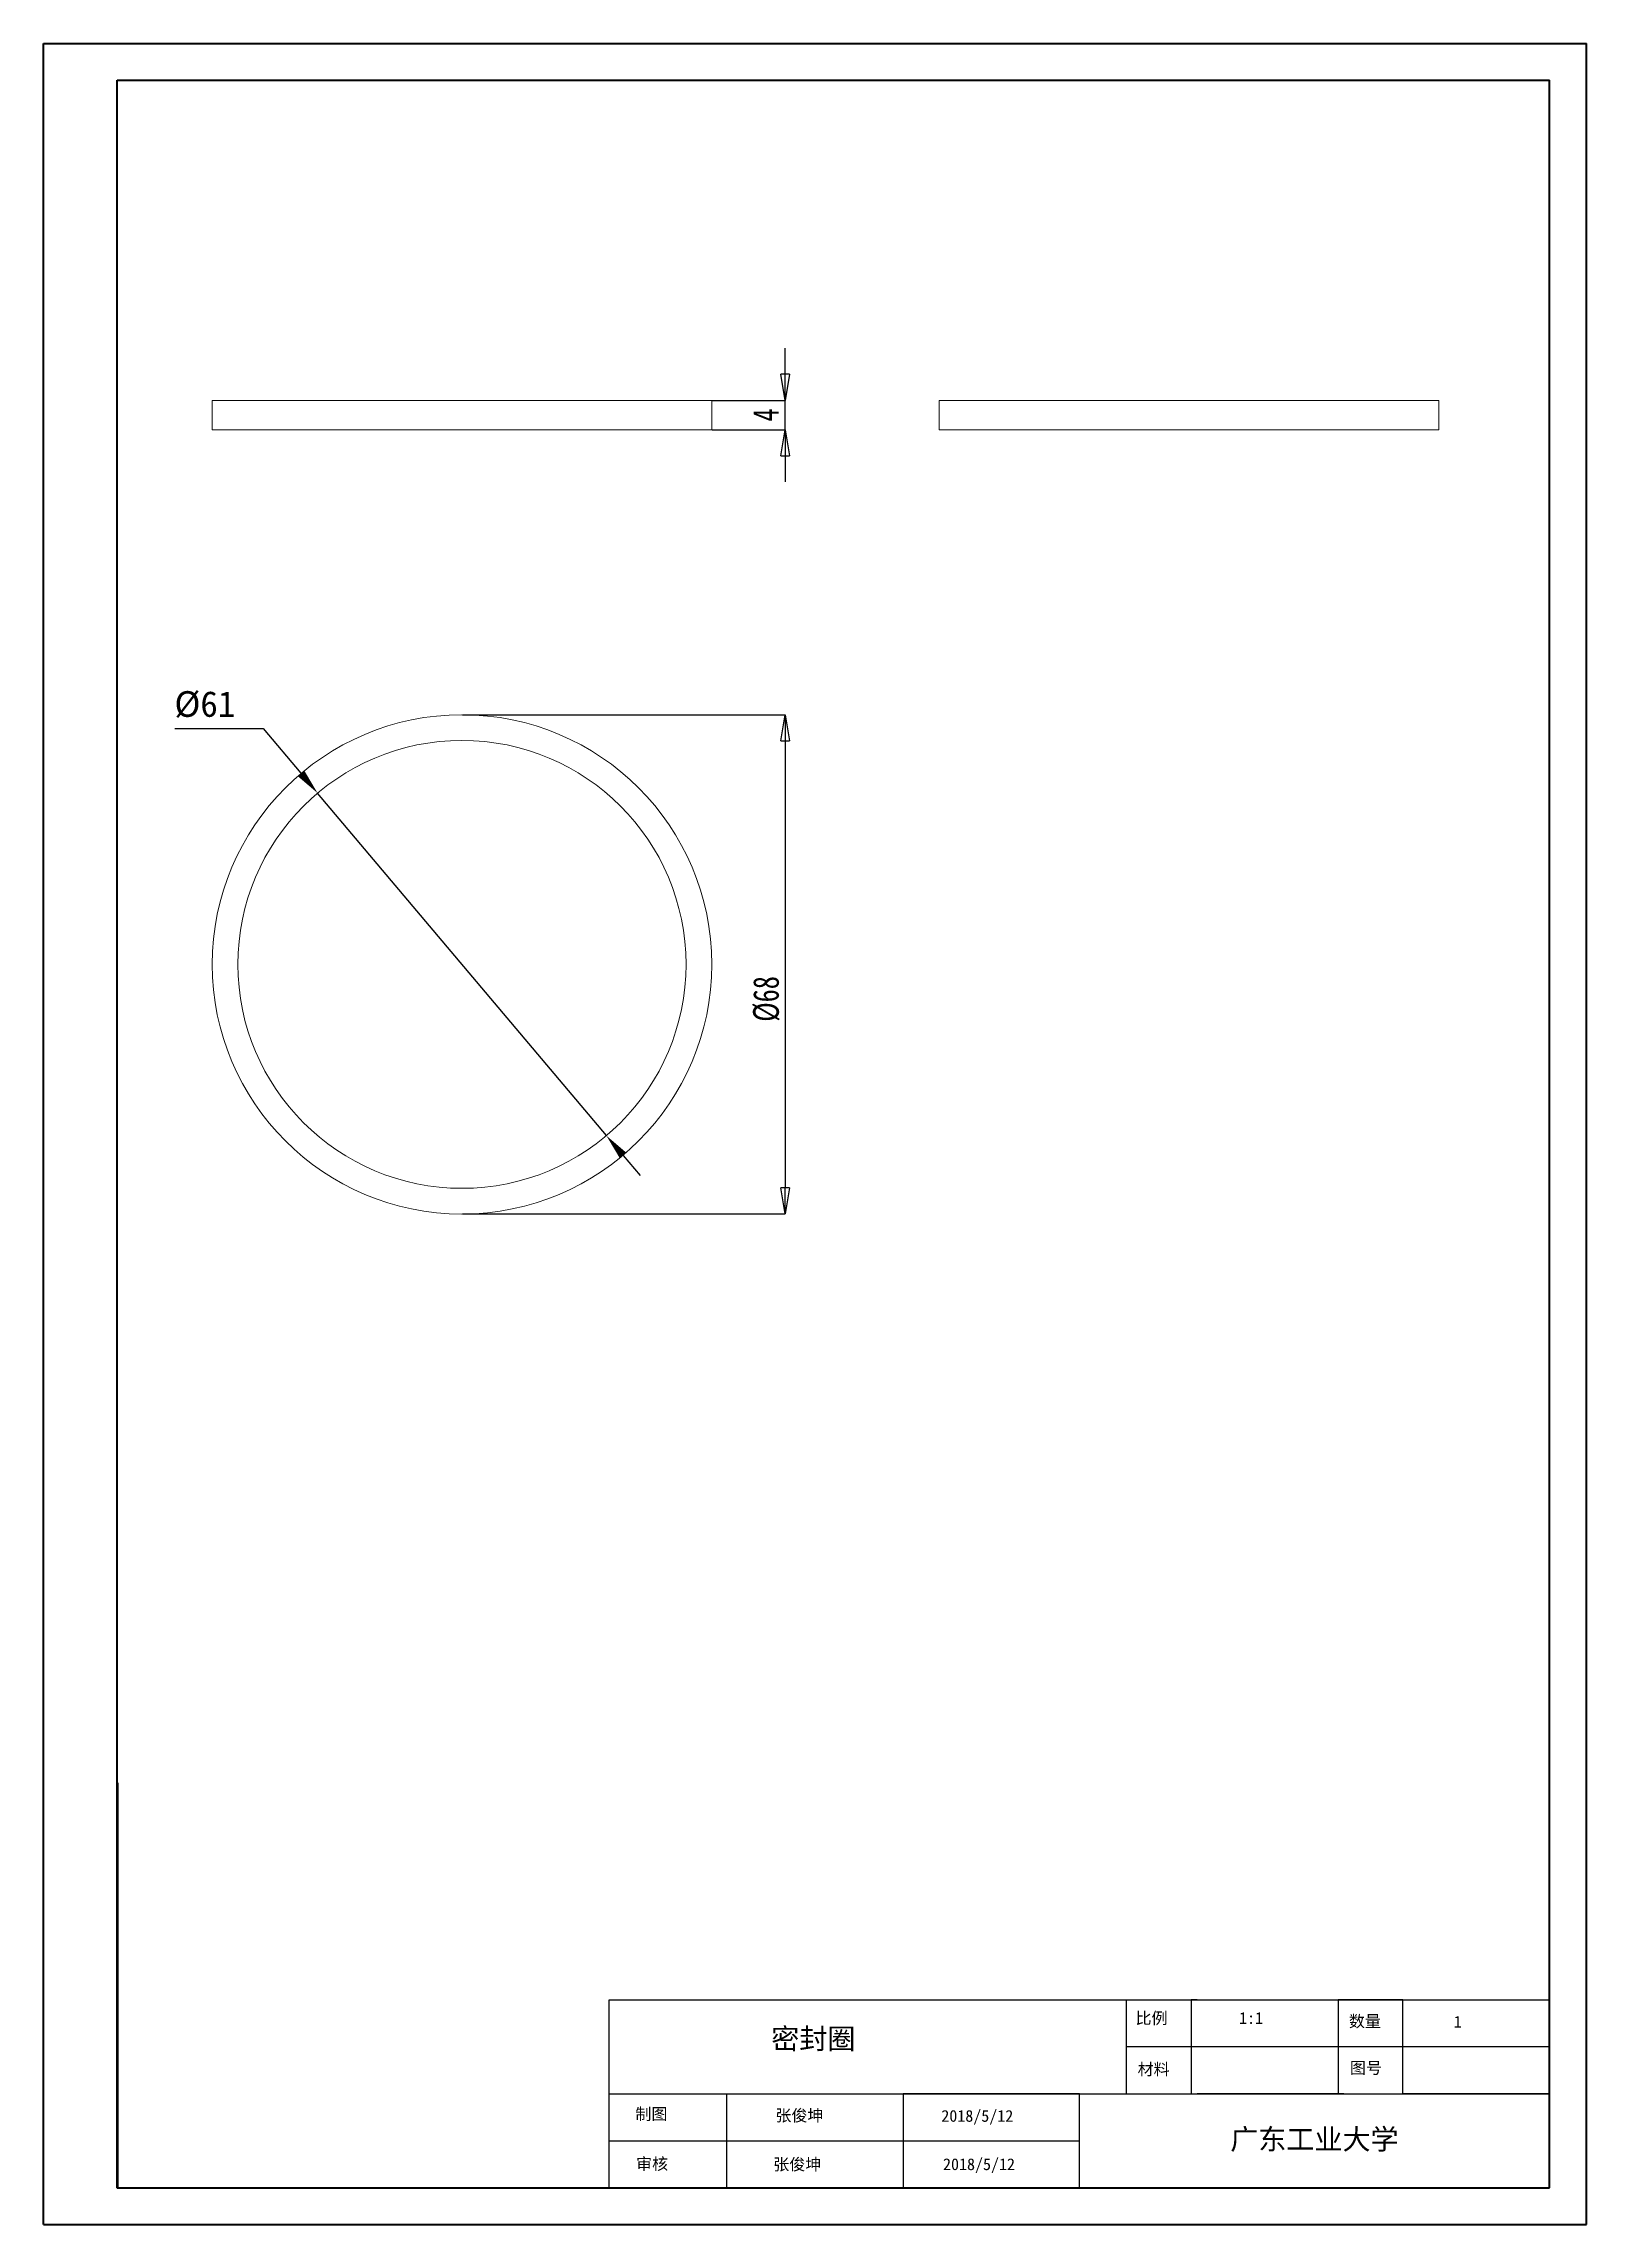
# Model space of a CAD drawing. Header units: millimetres. Extents: x 0 to 210, y 0 to 297.
import ezdxf

# ---------------------------------------------------------------- set-up
doc = ezdxf.new("R2010")
doc.units = ezdxf.units.MM
doc.header["$PDSIZE"] = -1
doc.styles.add('SLDTEXTSTYLE1', font='TXT', dxfattribs={"width": 0.75})
doc.dimstyles.new('ISO-25', dxfattribs={"dimtxt": 2.5, "dimasz": 2.5, "dimexe": 1.25, "dimexo": 0.625, "dimtad": 1, "dimtxsty": 'Standard', "dimcen": 2.5, "dimadec": 0, "dimazin": 0, "dimtfac": 1, "dimtmove": 0, "dimatfit": 3, "dimfxl": 1, "dimarcsym": 0})
doc.dimstyles.new('SLDDIMSTYLE0', dxfattribs={"dimtxt": 3.5, "dimasz": 3.556, "dimexe": 0, "dimexo": 0.0625, "dimgap": 0.875, "dimtad": 1, "dimlfac": 0.1, "dimrnd": 1e-09, "dimzin": 12, "dimdsep": 46, "dimtxsty": 'SLDTEXTSTYLE1', "dimblk1": 'CLOSED', "dimblk2": 'CLOSED', "dimsah": 1, "dimcen": 0.09, "dimadec": 0, "dimazin": 3, "dimtfac": 1, "dimtmove": 0, "dimatfit": 0, "dimldrblk": 'CLOSED', "dimfxl": 1, "dimfrac": 2, "dimtolj": 1, "dimtzin": 12, "dimarcsym": 0})
doc.dimstyles.new('SLDDIMSTYLE2', dxfattribs={"dimtxt": 3.5, "dimasz": 3.556, "dimexe": 0, "dimexo": 0.0625, "dimgap": 0.875, "dimtad": 1, "dimlfac": 0.1, "dimrnd": 1e-09, "dimzin": 12, "dimdsep": 46, "dimtxsty": 'SLDTEXTSTYLE1', "dimblk1": 'CLOSED', "dimblk2": 'CLOSED', "dimsah": 1, "dimcen": 0.09, "dimadec": 0, "dimazin": 3, "dimtfac": 1, "dimtofl": 0, "dimtmove": 0, "dimatfit": 3, "dimldrblk": 'CLOSED', "dimfxl": 1, "dimfrac": 2, "dimtolj": 1, "dimtzin": 12, "dimarcsym": 0})

# ---------------------------------------------------------------- blocks, each defined once
blk = doc.blocks.new('_CLOSED')
at = {"color": 0, "linetype": 'ByBlock', "lineweight": -2}
for p, q in [((-1, 0.166667), (0, 0)), ((-1, 0.166667), (-1, -0.166667)), ((0, 0), (-1, -0.166667)), ((0, 0), (-1, 0))]:
    blk.add_line(p, q, dxfattribs=at)
blk = doc.blocks.new('_D')
at = {"color": 0, "linetype": 'Continuous', "lineweight": -2, "transparency": 16777216}
for p, q in [((101.03, 252.18), (101.03, 255.74)), ((91.09, 248.63), (101.03, 248.63)), ((101.03, 244.63), (101.03, 248.63)), ((91.09, 244.63), (101.03, 244.63)), ((101.03, 241.07), (101.03, 237.52))]:
    blk.add_line(p, q, dxfattribs=at)
at = {"layer": 'Defpoints', "color": 0, "linetype": 'Continuous', "transparency": 16777216}
for p in [(91.03, 248.63), (101.03, 248.63), (91.03, 244.63)]:
    blk.add_point(p, dxfattribs=at)
at = {"color": 0, "linetype": 'Continuous', "lineweight": -2, "transparency": 16777216, "xscale": 3.556, "yscale": 3.556, "zscale": 3.556}
for p, rotation in [((101.03, 248.63), 270), ((101.03, 244.63), 90)]:
    blk.add_blockref('_CLOSED', p, dxfattribs=dict(at, rotation=rotation))
at = {"color": 0, "linetype": 'Continuous', "lineweight": 0, "transparency": 16777216, "insert": (96.65, 246.63), "char_height": 3.5, "attachment_point": 2, "rotation": 90, "style": 'SLDTEXTSTYLE1'}
blk.add_mtext('\\A1;4', dxfattribs=at)
blk = doc.blocks.new('_D_2')
at = {"color": 0, "linetype": 'Continuous', "lineweight": -2, "transparency": 16777216}
for p, q in [((57.09, 205.82), (101.03, 205.82)), ((101.03, 202.26), (101.03, 141.37)), ((57.09, 137.82), (101.03, 137.82))]:
    blk.add_line(p, q, dxfattribs=at)
at = {"layer": 'Defpoints', "color": 0, "linetype": 'Continuous', "transparency": 16777216}
for p in [(57.03, 205.82), (57.03, 137.82), (101.03, 137.82)]:
    blk.add_point(p, dxfattribs=at)
at = {"color": 0, "linetype": 'Continuous', "lineweight": -2, "transparency": 16777216, "xscale": 3.556, "yscale": 3.556, "zscale": 3.556}
for p, rotation in [((101.03, 205.82), 90), ((101.03, 137.82), 270)]:
    blk.add_blockref('_CLOSED', p, dxfattribs=dict(at, rotation=rotation))
at = {"color": 0, "linetype": 'Continuous', "lineweight": 0, "transparency": 16777216, "insert": (96.65, 167.11), "char_height": 3.5, "attachment_point": 2, "rotation": 90, "style": 'SLDTEXTSTYLE1'}
blk.add_mtext('\\A1;%%C68', dxfattribs=at)
blk = doc.blocks.new('*D8')
at = {"color": 0, "lineweight": -2, "transparency": 16777216}
for p, q in [((17.94, 203.93), (29.97, 203.93)), ((29.97, 203.93), (35.08, 197.86)), ((76.68, 148.49), (37.37, 195.14)), ((78.97, 145.77), (81.26, 143.05))]:
    blk.add_line(p, q, dxfattribs=at)
at = {"color": 0, "transparency": 16777216}
for points in [[(35.54, 198.24), (34.63, 197.48), (37.37, 195.14)], [(79.42, 146.15), (78.52, 145.39), (76.68, 148.49)]]:
    blk.add_solid(points, dxfattribs=at)
at = {"layer": 'Defpoints', "color": 0, "transparency": 16777216}
for p in [(37.37, 195.14), (76.68, 148.49)]:
    blk.add_point(p, dxfattribs=at)
at = {"color": 0, "transparency": 16777216, "insert": (22.03, 207.2), "char_height": 3.5, "width": 12.8333, "attachment_point": 5}
blk.add_mtext('%%c61', dxfattribs=at)

msp = doc.modelspace()

# ---------------------------------------------------------------- linework, layer by layer
at = {"color": 7, "linetype": 'Continuous', "lineweight": 40}
for p, q in [((0.079, 0.215), (0.079, 297.215)), ((0.079, 297.215), (210.079, 297.215)), ((210.079, 0.215), (210.079, 297.215)), ((210.079, 292.215), (210.079, 297.215)), ((10.079, 292.215), (205.079, 292.215)), ((10.079, 5.215), (10.079, 292.215)), ((205.079, 5.215), (205.079, 292.215)), ((10.111, 60.371), (10.111, 5.121)), ((10.079, 5.215), (205.079, 5.215)), ((0.079, 0.215), (210.079, 0.215))]:
    msp.add_line(p, q, dxfattribs=at)
at = {"color": 7, "linetype": 'Continuous', "lineweight": 15}
for p, q in [((23.026, 248.628), (23.026, 244.628)), ((23.026, 248.628), (57.026, 248.628)), ((57.026, 248.628), (91.026, 248.628)), ((91.026, 244.628), (91.026, 248.628)), ((121.993, 248.628), (121.993, 244.628)), ((121.993, 248.628), (189.993, 248.628)), ((189.993, 244.628), (189.993, 248.628)), ((23.026, 244.628), (57.026, 244.628)), ((57.026, 244.628), (91.026, 244.628)), ((121.993, 244.628), (189.993, 244.628))]:
    msp.add_line(p, q, dxfattribs=at)
for p, q in [((77.079, 5.215), (77.079, 30.815)), ((77.079, 24.415), (77.079, 30.815)), ((77.079, 30.815), (205.079, 30.815)), ((147.479, 18.015), (147.479, 30.815)), ((157.079, 30.815), (156.279, 30.815)), ((156.279, 30.815), (156.279, 18.015)), ((177.079, 30.815), (176.279, 30.815)), ((176.279, 30.815), (176.279, 18.015)), ((185.079, 30.815), (177.079, 30.815)), ((185.079, 18.015), (185.079, 30.815)), ((205.079, 24.415), (147.479, 24.415)), ((205.079, 18.015), (205.079, 24.415)), ((77.079, 11.615), (77.079, 18.015)), ((77.079, 18.015), (205.079, 18.015)), ((93.079, 5.215), (93.079, 18.015)), ((141.079, 18.015), (117.079, 18.015)), ((117.079, 18.015), (117.079, 5.215)), ((141.079, 5.215), (141.079, 18.015)), ((141.079, 18.015), (147.479, 18.015)), ((177.079, 18.015), (157.079, 18.015)), ((205.079, 18.015), (185.079, 18.015)), ((77.079, 5.215), (77.079, 11.615)), ((77.079, 11.615), (141.079, 11.615)), ((205.079, 5.215), (77.079, 5.215)), ((117.079, 5.215), (93.079, 5.215)), ((205.079, 5.215), (125.079, 5.215)), ((205.079, 5.215), (141.079, 5.215))]:
    msp.add_line(p, q)
for radius in [34, 30.5]:
    msp.add_circle((57.026, 171.816), radius, dxfattribs=at)

# ---------------------------------------------------------------- texts
at = {"attachment_point": 1}
for s, width, insert, char_height in [('{\\fSimSun|b0|i0|c134|p2;密封圈}', 42.05705, (99.124, 26.902), 2.8), ('{\\fSimSun|b0|i0|c134|p2;比例}', 7.66936, (148.706, 29.11), 1.6), ('{\\fSimSun|b0|i0|c134|p2;1:1}', 7.66936, (162.806, 29.123), 1.6), ('{\\fSimSun|b0|i0|c134|p2;数量}', 7.66936, (177.756, 28.683), 1.6), ('{\\fSimSun|b0|i0|c134|p2;1}', 7.66936, (192.015, 28.604), 1.6), ('{\\fSimSun|b0|i0|c134|p2;材料}', 7.66936, (148.994, 22.147), 1.6), ('{\\fSimSun|b0|i0|c134|p2;图号}', 7.66936, (177.904, 22.339), 1.6), ('{\\fSimSun|b0|i0|c134|p2;制图}', 7.66936, (80.626, 16.048), 1.6), ('{\\fSimSun|b0|i0|c134|p2;张俊坤}', 14.01162, (99.685, 15.848), 1.6), ('{\\fSimSun|b0|i0|c134|p2;2018/5/12}', 14.01162, (122.273, 15.79), 1.6), ('{\\fSimSun|b0|i0|c134|p2;广东工业大学}', 42.05705, (161.605, 13.218), 2.8), ('{\\fSimSun|b0|i0|c134|p2;审核}', 7.66936, (80.721, 9.256), 1.6), ('{\\fSimSun|b0|i0|c134|p2;张俊坤}', 14.01162, (99.393, 9.189), 1.6), ('{\\fSimSun|b0|i0|c134|p2;2018/5/12}', 14.01162, (122.506, 9.207), 1.6)]:
    msp.add_mtext_dynamic_manual_height_columns(s, width=width, gutter_width=3.609, heights=[0], dxfattribs=dict(at, insert=insert, char_height=char_height))

# ---------------------------------------------------------------- dimensions: what is measured, and where the dimension line sits
at = {"color": 7, "linetype": 'Continuous', "lineweight": 0}
for base, p1, p2, text, dimstyle, picture, middle in [((101.026, 248.628), (91.026, 244.628), (91.026, 248.628), '4', 'SLDDIMSTYLE0', '_D', (101.026, 246.628)), ((101.026, 137.816), (57.026, 205.816), (57.026, 137.816), '%%C68', 'SLDDIMSTYLE2', '_D_2', (101.026, 167.11))]:
    dim = msp.add_linear_dim(base=base, p1=p1, p2=p2, angle=90, text=text, dimstyle=dimstyle, dxfattribs=at)
    dim.commit()
    dim.dimension.update_dxf_attribs({"geometry": picture, "text_midpoint": middle, "dimtype": 160})
dim = msp.add_diameter_dim_2p(p1=(76.679, 148.492), p2=(37.374, 195.14), text='%%c61', dimstyle='ISO-25', override={"dimtxt": 3.5, "dimasz": 3.556, "dimexe": 1, "dimexo": 1, "dimgap": 1.524, "dimtih": 1, "dimtoh": 1, "dimlfac": 0.1, "dimzin": 0, "dimadec": 2, "dimtzin": 0})
dim.commit()
dim.dimension.update_dxf_attribs({"geometry": '*D8', "text_midpoint": (22.026, 203.931), "dimtype": 163})

doc.saveas('drawing.dxf')
